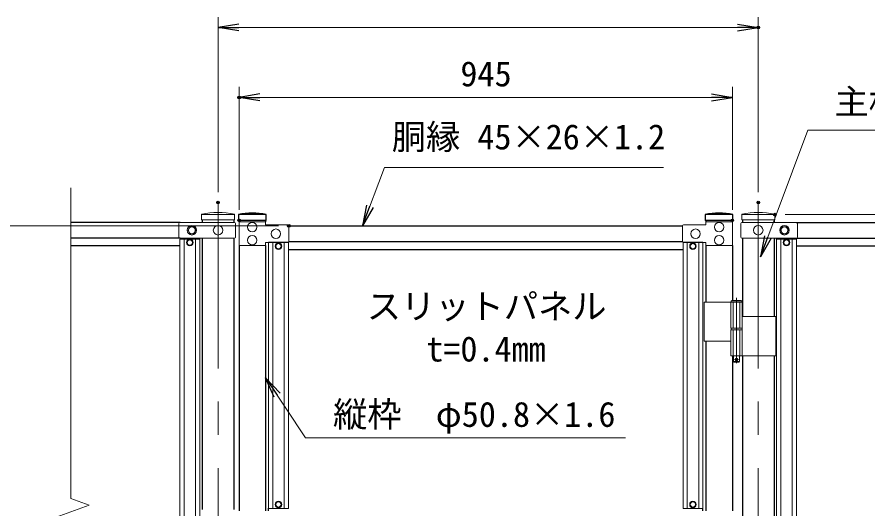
# Model space of a CAD drawing. Units: millimetres, scale not verified. Extents: x -4200 to 4200, y -2969 to 2971.
# Drawn here: x -3289 to -1659, y 366 to 1307 of the extents above; entities that cross this region are included whole.
import ezdxf
from ezdxf.enums import TextEntityAlignment as Align

# ---------------------------------------------------------------- set-up
doc = ezdxf.new("R2010")
doc.units = ezdxf.units.MM
doc.header["$LTSCALE"] = 10
doc.header["$PDMODE"] = 32
doc.header["$PDSIZE"] = 5
doc.linetypes.add('DASHED', pattern=[7.5, 6, -1.5])
doc.linetypes.add('USER1', pattern=[50.8, 31.75, -6.35, 6.35, -6.35])
for name, color, linetype, lineweight in [('0-0_D-STR1', 1, 'Continuous', 25), ('0-1_D-STR3', 3, 'Continuous', 13), ('0-2_D-BMK', 2, 'USER1', 13), ('0-3_D-STR-DIM', 7, 'Continuous', 13), ('0-6_D-STR-TXT', 7, 'Continuous', 13)]:
    doc.layers.add(name, color=color, linetype=linetype, lineweight=lineweight)
doc.layers.add('0-4_0', color=7, linetype='Continuous')
doc.layers.add('0-5_Defpoints', color=8, linetype='Continuous')
doc.styles.add('ＭＳ ゴシック', font='')
doc.styles.get('ＭＳ ゴシック').set_extended_font_data('MS Gothic')

# ---------------------------------------------------------------- blocks, each defined once
blk = doc.blocks.new('_Open')
at = {"layer": '0-4_0'}
blk.add_line((-10, 1.667), (0, 0), dxfattribs=at)
blk.add_lwpolyline([(-10, -1.667), (0, 0), (-10, 0)], dxfattribs=at)

msp = doc.modelspace()

# ---------------------------------------------------------------- linework, layer by layer
at = {"layer": '0-0_D-STR1'}
for p, q in [((-2976.27, 913.74), (-3185.58, 913.74)), ((-2933.87, 918.95), (-2933.87, 913.74)), ((-2873.37, 918.95), (-2873.37, 913.74)), ((-2811.37, 928.75), (-2864.57, 928.75)), ((-2864.57, 928.75), (-2864.57, 917.75)), ((-2811.37, 917.75), (-2864.57, 917.75)), ((-2863.37, 917.75), (-2863.37, 914.75)), ((-2812.57, 917.75), (-2812.57, 914.75)), ((-2811.37, 917.75), (-2811.37, 928.75)), ((-1917.17, 928.75), (-1970.37, 928.75)), ((-1970.37, 928.75), (-1970.37, 917.75)), ((-1917.17, 917.75), (-1970.37, 917.75)), ((-1969.17, 917.75), (-1969.17, 914.75)), ((-1918.37, 917.75), (-1918.37, 914.75)), ((-1917.17, 917.75), (-1917.17, 928.75)), ((-1898.87, 918.95), (-1898.87, 913.74)), ((-1838.37, 918.95), (-1838.37, 913.74)), ((-1795.97, 913.74), (-1368.62, 913.74)), ((-2768.09, 907.25), (-2013.66, 907.25)), ((-2976.27, 883.74), (-3185.58, 883.74)), ((-2938.62, 881.49), (-2938.62, 883.74)), ((-2933.87, 883.74), (-2933.87, 364.75)), ((-2873.37, 883.74), (-2873.37, 364.75)), ((-1898.87, 883.74), (-1898.87, 733.54)), ((-1838.37, 883.74), (-1838.37, 733.54)), ((-1833.62, 881.49), (-1833.62, 883.74)), ((-1795.62, 883.74), (-1368.62, 883.74)), ((-2976.62, 868.74), (-3185.58, 868.74)), ((-2863.37, 869.75), (-2863.37, 362.25)), ((-2812.57, 869.75), (-2812.57, 362.25)), ((-2806.87, 875.25), (-2806.87, 875)), ((-2768.09, 877.25), (-2013.66, 877.25)), ((-1974.87, 875.25), (-1974.87, 875)), ((-1969.17, 869.75), (-1969.17, 761.54)), ((-1918.37, 869.75), (-1918.37, 764.54)), ((-1795.62, 868.74), (-1368.62, 868.74)), ((-2768.87, 862.25), (-2012.87, 862.25)), ((-1969.17, 686.54), (-1969.17, 362.25)), ((-1918.37, 658.54), (-1918.37, 362.25)), ((-1898.87, 658.54), (-1898.87, -108.46)), ((-1838.37, 658.54), (-1838.37, -108.46)), ((-2806.87, 362.25), (-2806.87, 367)), ((-1974.87, 362.25), (-1974.87, 367))]:
    msp.add_line(p, q, dxfattribs=at)
for centre in [(-2837.97, 812.32), (-1943.77, 812.32)]:
    msp.add_arc(centre, 119.43, 77.13052, 102.86948, dxfattribs=at)
at = {"layer": '0-1_D-STR3'}
for p, q in [((-2935.07, 918.95), (-2935.07, 929.83)), ((-2872.17, 918.95), (-2872.17, 929.83)), ((-1900.07, 918.95), (-1900.07, 929.83)), ((-1837.17, 918.95), (-1837.17, 929.83)), ((-2976.62, 913.74), (-2872.29, 913.74)), ((-2935.07, 918.95), (-2872.17, 918.95)), ((-2933.87, 928.74), (-2873.37, 928.74)), ((-1837.17, 918.95), (-1900.07, 918.95)), ((-1795.62, 913.74), (-1899.96, 913.74)), ((-1838.37, 928.74), (-1898.87, 928.74)), ((-2978.62, 911.74), (-2978.62, 885.74)), ((-2870.29, 911.04), (-2870.29, 885.04)), ((-2767.82, 907.25), (-2767.82, 877.25)), ((-2013.92, 907.25), (-2013.92, 877.25)), ((-1901.96, 911.74), (-1901.96, 885.74)), ((-1793.62, 911.74), (-1793.62, 885.74)), ((-2976.62, 883.74), (-2872.29, 883.74)), ((-2938.62, 881.49), (-2976.62, 881.49)), ((-2976.62, 881.49), (-2976.62, -234.01)), ((-2968.62, 881.49), (-2968.62, -234.01)), ((-2946.62, 881.49), (-2946.62, 343.75)), ((-2938.62, 881.49), (-2938.62, -234.01)), ((-1795.62, 883.74), (-1899.96, 883.74)), ((-1833.62, 881.49), (-1795.62, 881.49)), ((-1833.62, 881.49), (-1833.62, -234.01)), ((-1825.62, 881.49), (-1825.62, -234.01)), ((-1803.62, 881.49), (-1803.62, -234.01)), ((-1795.62, 881.49), (-1795.62, -234.01)), ((-2806.87, 876), (-2806.87, 368.48)), ((-2768.87, 876), (-2806.87, 876)), ((-2806.87, 876), (-2806.87, 366.5)), ((-2798.87, 876), (-2798.87, 368.48)), ((-2798.87, 876), (-2798.87, 366.5)), ((-2776.87, 876), (-2776.87, 368.48)), ((-2776.87, 876), (-2776.87, 366.5)), ((-2768.87, 876), (-2768.87, 368.48)), ((-2768.87, 876), (-2768.87, 366.5)), ((-2012.87, 876), (-2012.87, 368.48)), ((-2012.87, 876), (-1974.87, 876)), ((-2012.87, 876), (-2012.87, 366.5)), ((-2004.87, 876), (-2004.87, 368.48)), ((-2004.87, 876), (-2004.87, 366.5)), ((-1982.87, 876), (-1982.87, 368.48)), ((-1982.87, 876), (-1982.87, 366.5)), ((-1974.87, 876), (-1974.87, 368.48)), ((-1974.87, 876), (-1974.87, 366.5)), ((-1972.32, 761.54), (-1972.32, 686.54)), ((-1972.32, 761.54), (-1899.55, 761.54)), ((-1921.15, 761.54), (-1921.15, 711.54)), ((-1900.35, 763.54), (-1920.35, 763.54)), ((-1919.35, 764.54), (-1901.35, 764.54)), ((-1900.35, 763.54), (-1901.35, 764.54)), ((-1900.35, 763.54), (-1900.35, 761.54)), ((-1899.55, 761.54), (-1899.55, 711.54)), ((-1899.55, 733.54), (-1835.32, 733.54)), ((-1835.32, 733.54), (-1835.32, 658.54)), ((-1921.15, 711.54), (-1899.55, 711.54)), ((-1921.15, 708.54), (-1899.55, 708.54)), ((-1921.15, 708.54), (-1921.15, 658.54)), ((-1920.85, 711.54), (-1920.85, 708.54)), ((-1920.85, 708.54), (-1899.85, 708.54)), ((-1899.85, 711.54), (-1899.85, 708.54)), ((-1899.55, 708.54), (-1899.55, 658.54)), ((-1972.32, 686.54), (-1921.38, 686.54)), ((-1921.15, 658.54), (-1835.32, 658.54)), ((-1916.35, 658.54), (-1916.35, 647.54)), ((-1915.35, 646.54), (-1916.35, 647.54)), ((-1915.35, 646.54), (-1905.35, 646.54)), ((-1905.35, 646.54), (-1904.35, 647.54)), ((-2768.87, 366.5), (-2806.87, 366.5)), ((-2012.87, 366.5), (-1974.87, 366.5))]:
    msp.add_line(p, q, dxfattribs=at)
at = {"layer": '0-1_D-STR3', "linetype": 'DASHED'}
for p, q in [((-1916.65, 761.54), (-1916.65, 711.54)), ((-1904.05, 761.54), (-1904.05, 711.54)), ((-1916.65, 708.54), (-1916.65, 658.54)), ((-1904.05, 708.54), (-1904.05, 658.54))]:
    msp.add_line(p, q, dxfattribs=at)
at = {"layer": '0-1_D-STR3'}
for points in [[(-2812.57, 869.75), (-2863.37, 869.75), (-2863.37, 914.75), (-2812.57, 914.75), (-2812.57, 909.25), (-2769.82, 909.25)], [(-1969.17, 869.75), (-1918.37, 869.75), (-1918.37, 914.75), (-1969.17, 914.75), (-1969.17, 909.25), (-2011.92, 909.25)], [(-2812.57, 869.75), (-2812.57, 875.25), (-2769.82, 875.25)], [(-1969.17, 869.75), (-1969.17, 875.25), (-2011.92, 875.25)], [(-1919.35, 764.54), (-1920.35, 763.54), (-1920.35, 761.54)], [(-1904.35, 658.54), (-1904.35, 647.54), (-1916.35, 647.54)]]:
    msp.add_lwpolyline(points, dxfattribs=at)
for points in [[(-2961.12, 898.74), (-2957.38, 905.24), (-2949.87, 905.24), (-2946.12, 898.74), (-2949.87, 892.24), (-2957.38, 892.24)], [(-1811.12, 898.74), (-1814.87, 905.24), (-1822.38, 905.24), (-1826.12, 898.74), (-1822.38, 892.24), (-1814.87, 892.24)], [(-2951.85, 875.24), (-2954.74, 880.24), (-2960.51, 880.24), (-2963.4, 875.24), (-2960.51, 870.24), (-2954.74, 870.24)], [(-2793.65, 868.25), (-2790.76, 873.25), (-2784.99, 873.25), (-2782.1, 868.25), (-2784.99, 863.25), (-2790.76, 863.25)], [(-1988.1, 868.25), (-1990.99, 873.25), (-1996.76, 873.25), (-1999.65, 868.25), (-1996.76, 863.25), (-1990.99, 863.25)], [(-1820.4, 875.24), (-1817.51, 880.24), (-1811.74, 880.24), (-1808.85, 875.24), (-1811.74, 870.24), (-1817.51, 870.24)], [(-2793.65, 374.25), (-2790.76, 369.25), (-2784.99, 369.25), (-2782.1, 374.25), (-2784.99, 379.25), (-2790.76, 379.25)], [(-2793.65, 374.25), (-2790.76, 369.25), (-2784.99, 369.25), (-2782.1, 374.25), (-2784.99, 379.25), (-2790.76, 379.25)], [(-1988.1, 374.25), (-1990.99, 369.25), (-1996.76, 369.25), (-1999.65, 374.25), (-1996.76, 379.25), (-1990.99, 379.25)], [(-1988.1, 374.25), (-1990.99, 369.25), (-1996.76, 369.25), (-1999.65, 374.25), (-1996.76, 379.25), (-1990.99, 379.25)]]:
    msp.add_lwpolyline(points, close=True, dxfattribs=at)
for centre, radius in [((-2837.97, 904.75), 9), ((-1943.77, 904.75), 9), ((-2953.62, 898.74), 9), ((-2953.62, 898.74), 6.5), ((-2903.62, 898.74), 9), ((-2792.82, 892.25), 9), ((-1988.92, 892.25), 9), ((-1868.62, 898.74), 9), ((-1818.62, 898.74), 9), ((-1818.62, 898.74), 6.5), ((-2957.62, 875.24), 6.25), ((-2837.97, 879.75), 9), ((-1943.77, 879.75), 9), ((-1814.62, 875.24), 6.25), ((-2957.62, 875.24), 5), ((-2787.87, 868.25), 6.25), ((-2787.87, 868.25), 5), ((-1993.87, 868.25), 6.25), ((-1993.87, 868.25), 5), ((-1814.62, 875.24), 5), ((-1910.35, 651.54), 2.5), ((-2787.87, 374.25), 6.25), ((-2787.87, 374.25), 6.25), ((-2787.87, 374.25), 5), ((-2787.87, 374.25), 5), ((-1993.87, 374.25), 6.25), ((-1993.87, 374.25), 6.25), ((-1993.87, 374.25), 5), ((-1993.87, 374.25), 5)]:
    msp.add_circle(centre, radius, dxfattribs=at)
for centre, radius, start, end in [((-2903.62, 772.95), 160, 78.66399, 101.33601), ((-1868.62, 772.95), 160, 78.66399, 101.33601), ((-2976.62, 911.74), 2, 90, 180), ((-2872.29, 911.74), 2, 0, 90), ((-1899.96, 911.74), 2, 90, 180), ((-1795.62, 911.74), 2, 0, 90), ((-2769.82, 907.25), 2, 0, 90), ((-2011.92, 907.25), 2, 90, 180), ((-2976.62, 885.74), 2, 180, 270), ((-2872.29, 885.74), 2, 270, 0), ((-1899.96, 885.74), 2, 180, 270), ((-1795.62, 885.74), 2, 270, 0), ((-2769.82, 877.25), 2, 270, 0), ((-2011.92, 877.25), 2, 180, 270)]:
    msp.add_arc(centre, radius, start, end, dxfattribs=at)
at = {"layer": '0-2_D-BMK'}
for p, q in [((-2903.62, 951.98), (-2903.62, -546.83)), ((-1868.62, 951.98), (-1868.62, -546.83)), ((-1910.35, 769.46), (-1910.35, 644.57)), ((-1913.98, 651.54), (-1906.73, 651.54))]:
    msp.add_line(p, q, dxfattribs=at)
at = {"layer": '0-3_D-STR-DIM'}
for p, q in [((-2903.62, 971.98), (-2903.62, 1306.74)), ((-1868.62, 971.98), (-1868.62, 1306.74)), ((-2863.62, 1286.74), (-1908.62, 1286.74)), ((-2863.37, 937.75), (-2863.37, 1172.98)), ((-1918.37, 937.75), (-1918.37, 1172.98)), ((-1958.37, 1152.98), (-2823.37, 1152.98)), ((-3185.58, 385.89), (-3185.58, 979.74)), ((-1817.17, 928.74), (-808.62, 928.74)), ((-1817.17, 928.74), (-928.62, 928.74)), ((-2788.09, 907.25), (-3647.06, 907.25)), ((-2788.09, 907.25), (-3527.06, 907.25)), ((-3150.34, 373.07), (-3185.58, 385.89)), ((-3220.82, 347.42), (-3150.34, 373.07))]:
    msp.add_line(p, q, dxfattribs=at)
at = {"layer": '0-5_Defpoints'}
for p in [(-1868.62, 1286.74), (-2863.37, 1152.98), (-2903.62, 951.98), (-1868.62, 951.98), (-1837.17, 928.74), (-2863.37, 917.75), (-1918.37, 917.75), (-2768.09, 907.25)]:
    msp.add_point(p, dxfattribs=at)
at = {"layer": '0-6_D-STR-TXT'}
for points in [[(-1239.1, 1090.43), (-1773.78, 1090.43), (-1863.78, 850.16)], [(-2050.18, 1018.96), (-2584.86, 1018.96), (-2626.01, 909.12)], [(-2123.16, 501.47), (-2735.74, 501.47), (-2811.47, 615)]]:
    msp.add_lwpolyline(points, dxfattribs=at)

# ---------------------------------------------------------------- block references
at = {"layer": '0-3_D-STR-DIM', "xscale": 4, "yscale": 4, "rotation": 180}
for p in [(-2903.62, 1286.74), (-2863.37, 1152.98)]:
    msp.add_blockref('_Open', p, dxfattribs=at)
at = {"layer": '0-3_D-STR-DIM', "xscale": 4, "yscale": 4}
for p in [(-1868.62, 1286.74), (-1918.37, 1152.98)]:
    msp.add_blockref('_Open', p, dxfattribs=at)
at = {"layer": '0-6_D-STR-TXT', "xscale": 4, "yscale": 4}
for p, rotation in [((-2626.71, 907.25), 249.46512), ((-1864.48, 848.29), 249.46512), ((-2812.57, 616.67), 123.70042)]:
    msp.add_blockref('_Open', p, dxfattribs=dict(at, rotation=rotation))

# ---------------------------------------------------------------- texts
at = {"layer": '0-3_D-STR-DIM', "style": 'ＭＳ ゴシック'}
msp.add_text('945', height=48.09, dxfattribs=at).set_placement((-2439.35, 1159.73), align=Align.BOTTOM_LEFT)
at = {"layer": '0-6_D-STR-TXT', "style": 'ＭＳ ゴシック'}
for s, p in [('主柱 φ60.5x3.2', (-1722.86, 1106.45)), ('胴縁 45×26×1.2', (-2570.79, 1039.1)), ('スリットパネル', (-2618.54, 714.93)), ('t=0.4mm', (-2504.83, 633.28)), ('縦枠\u3000φ50.8×1.6', (-2683.3, 508.22))]:
    msp.add_text(s, height=48.09, dxfattribs=at).set_placement(p, align=Align.BOTTOM_LEFT)

doc.saveas('drawing.dxf')
